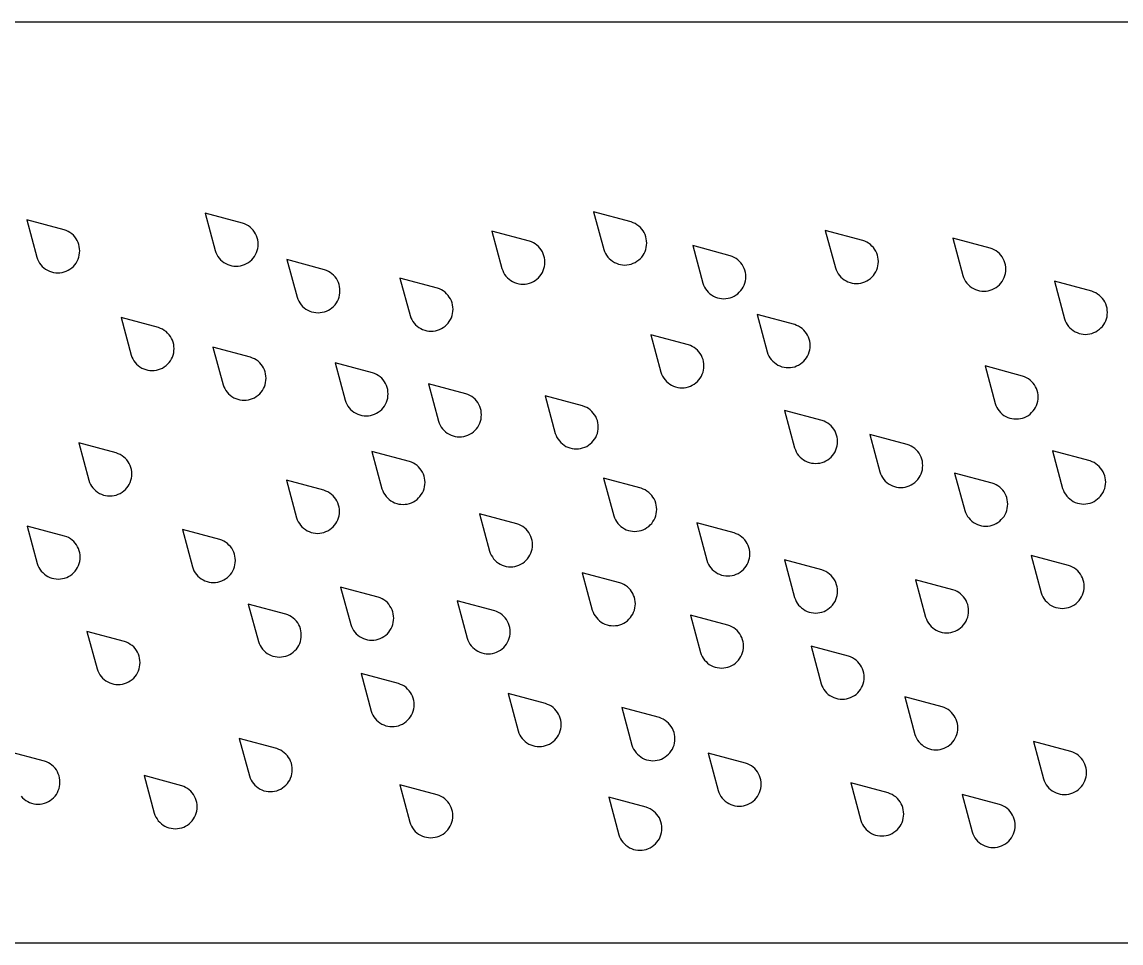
# Model space of a CAD drawing. Header units: millimetres. Extents: x 0 to 406, y 0 to 170.
# Drawn here: x 97.4 to 197.4, y 0 to 83.8 of the extents above; entities that cross this region are included whole.
import ezdxf

# ---------------------------------------------------------------- set-up
doc = ezdxf.new("R2010")
doc.units = ezdxf.units.MM

msp = doc.modelspace()

# ---------------------------------------------------------------- linework, layer by layer
at = {"color": 0}
for points in [[(0, 0), (0, 83.82), (406.4, 83.82), (406.4, 0), (0, 0)], [(117.06, 61.6), (117.26, 61.63), (117.45, 61.68), (117.63, 61.75), (117.81, 61.83), (117.98, 61.93), (118.13, 62.05), (118.28, 62.18), (118.41, 62.32), (118.53, 62.48), (118.63, 62.65), (118.71, 62.83), (118.78, 63.01), (118.83, 63.2), (118.86, 63.4), (118.87, 63.59), (118.86, 63.79), (118.83, 63.98), (118.78, 64.17), (118.71, 64.36), (118.63, 64.54), (118.53, 64.7), (118.41, 64.86), (118.28, 65.01), (118.13, 65.14), (117.98, 65.26), (117.81, 65.36), (117.63, 65.44), (117.45, 65.51), (114.04, 66.42), (114.95, 63.01), (115.02, 62.83), (115.1, 62.65), (115.2, 62.48), (115.32, 62.32), (115.45, 62.18), (115.6, 62.05), (115.75, 61.93), (115.92, 61.83), (116.1, 61.75), (116.28, 61.68), (116.48, 61.63), (116.67, 61.6), (116.87, 61.59), (117.06, 61.6)], [(152.44, 61.71), (152.63, 61.74), (152.82, 61.79), (153.01, 61.86), (153.19, 61.94), (153.35, 62.04), (153.51, 62.16), (153.66, 62.29), (153.79, 62.43), (153.91, 62.59), (154.01, 62.76), (154.09, 62.94), (154.16, 63.12), (154.2, 63.31), (154.23, 63.51), (154.24, 63.7), (154.23, 63.9), (154.2, 64.09), (154.16, 64.28), (154.09, 64.47), (154.01, 64.65), (153.91, 64.81), (153.79, 64.97), (153.66, 65.12), (153.51, 65.25), (153.35, 65.37), (153.19, 65.47), (153.01, 65.55), (152.82, 65.62), (149.41, 66.53), (150.33, 63.12), (150.4, 62.94), (150.48, 62.76), (150.58, 62.59), (150.7, 62.43), (150.83, 62.29), (150.97, 62.16), (151.13, 62.04), (151.3, 61.94), (151.48, 61.86), (151.66, 61.79), (151.85, 61.74), (152.05, 61.71), (152.24, 61.7), (152.44, 61.71)], [(101.02, 61.03), (101.21, 61.08), (101.4, 61.14), (101.58, 61.23), (101.74, 61.33), (101.9, 61.45), (102.05, 61.58), (102.18, 61.72), (102.3, 61.88), (102.4, 62.05), (102.48, 62.23), (102.55, 62.41), (102.59, 62.6), (102.62, 62.8), (102.63, 62.99), (102.62, 63.19), (102.59, 63.38), (102.55, 63.57), (102.48, 63.76), (102.4, 63.93), (102.3, 64.1), (102.18, 64.26), (102.05, 64.41), (101.9, 64.54), (101.74, 64.66), (101.58, 64.76), (101.4, 64.84), (101.21, 64.91), (97.8, 65.82), (98.72, 62.41), (98.79, 62.23), (98.87, 62.05), (98.97, 61.88), (99.09, 61.72), (99.22, 61.58), (99.36, 61.45), (99.52, 61.33), (99.69, 61.23), (99.87, 61.14), (100.05, 61.08), (100.24, 61.03), (100.44, 61), (100.63, 60.99), (100.83, 61), (101.02, 61.03)], [(143.17, 59.97), (143.37, 60), (143.56, 60.05), (143.74, 60.11), (143.92, 60.2), (144.09, 60.3), (144.25, 60.41), (144.39, 60.55), (144.52, 60.69), (144.64, 60.85), (144.74, 61.02), (144.82, 61.2), (144.89, 61.38), (144.94, 61.57), (144.97, 61.76), (144.98, 61.96), (144.97, 62.16), (144.94, 62.35), (144.89, 62.54), (144.82, 62.73), (144.74, 62.9), (144.64, 63.07), (144.52, 63.23), (144.39, 63.38), (144.25, 63.51), (144.09, 63.62), (143.92, 63.72), (143.74, 63.81), (143.56, 63.87), (140.15, 64.79), (141.06, 61.38), (141.13, 61.2), (141.21, 61.02), (141.31, 60.85), (141.43, 60.69), (141.56, 60.55), (141.71, 60.41), (141.87, 60.3), (142.03, 60.2), (142.21, 60.11), (142.4, 60.05), (142.59, 60), (142.78, 59.97), (142.98, 59.96), (143.17, 59.97)], [(173.72, 60.06), (173.91, 60.11), (174.1, 60.17), (174.27, 60.26), (174.44, 60.36), (174.6, 60.47), (174.74, 60.61), (174.88, 60.75), (174.99, 60.91), (175.09, 61.08), (175.18, 61.25), (175.24, 61.44), (175.29, 61.63), (175.32, 61.82), (175.33, 62.02), (175.32, 62.22), (175.29, 62.41), (175.24, 62.6), (175.18, 62.79), (175.09, 62.96), (174.99, 63.13), (174.88, 63.29), (174.74, 63.43), (174.6, 63.57), (174.44, 63.68), (174.27, 63.78), (174.1, 63.87), (173.91, 63.93), (170.5, 64.85), (171.42, 61.44), (171.48, 61.25), (171.57, 61.08), (171.67, 60.91), (171.78, 60.75), (171.92, 60.61), (172.06, 60.47), (172.22, 60.36), (172.39, 60.26), (172.56, 60.17), (172.75, 60.11), (172.94, 60.06), (173.13, 60.03), (173.33, 60.02), (173.53, 60.03), (173.72, 60.06)], [(185.13, 59.33), (185.32, 59.36), (185.51, 59.41), (185.7, 59.48), (185.88, 59.56), (186.04, 59.66), (186.2, 59.78), (186.35, 59.91), (186.48, 60.06), (186.6, 60.21), (186.7, 60.38), (186.78, 60.56), (186.85, 60.74), (186.89, 60.94), (186.92, 61.13), (186.93, 61.33), (186.92, 61.52), (186.89, 61.72), (186.85, 61.91), (186.78, 62.09), (186.7, 62.27), (186.6, 62.44), (186.48, 62.59), (186.35, 62.74), (186.2, 62.87), (186.04, 62.99), (185.88, 63.09), (185.7, 63.17), (185.51, 63.24), (182.1, 64.15), (183.02, 60.74), (183.08, 60.56), (183.17, 60.38), (183.27, 60.21), (183.39, 60.06), (183.52, 59.91), (183.66, 59.78), (183.82, 59.66), (183.99, 59.56), (184.17, 59.48), (184.35, 59.41), (184.54, 59.36), (184.74, 59.33), (184.93, 59.33), (185.13, 59.33)], [(161.65, 58.68), (161.84, 58.72), (162.02, 58.79), (162.2, 58.87), (162.37, 58.98), (162.52, 59.09), (162.67, 59.22), (162.8, 59.37), (162.92, 59.53), (163.02, 59.7), (163.1, 59.87), (163.17, 60.06), (163.22, 60.25), (163.25, 60.44), (163.26, 60.64), (163.25, 60.83), (163.22, 61.03), (163.17, 61.22), (163.1, 61.4), (163.02, 61.58), (162.92, 61.75), (162.8, 61.91), (162.67, 62.05), (162.52, 62.18), (162.37, 62.3), (162.2, 62.4), (162.02, 62.49), (161.84, 62.55), (158.43, 63.47), (159.34, 60.06), (159.41, 59.87), (159.49, 59.7), (159.59, 59.53), (159.71, 59.37), (159.84, 59.22), (159.99, 59.09), (160.14, 58.98), (160.31, 58.87), (160.49, 58.79), (160.68, 58.72), (160.87, 58.68), (161.06, 58.65), (161.26, 58.64), (161.45, 58.65), (161.65, 58.68)], [(124.52, 57.37), (124.71, 57.4), (124.9, 57.44), (125.09, 57.51), (125.27, 57.59), (125.43, 57.69), (125.59, 57.81), (125.74, 57.94), (125.87, 58.09), (125.99, 58.25), (126.09, 58.41), (126.17, 58.59), (126.24, 58.78), (126.28, 58.97), (126.31, 59.16), (126.32, 59.36), (126.31, 59.55), (126.28, 59.75), (126.24, 59.94), (126.17, 60.12), (126.09, 60.3), (125.99, 60.47), (125.87, 60.63), (125.74, 60.77), (125.59, 60.9), (125.43, 61.02), (125.27, 61.12), (125.09, 61.2), (124.9, 61.27), (121.49, 62.19), (122.41, 58.78), (122.48, 58.59), (122.56, 58.41), (122.66, 58.25), (122.78, 58.09), (122.91, 57.94), (123.05, 57.81), (123.21, 57.69), (123.38, 57.59), (123.56, 57.51), (123.74, 57.44), (123.93, 57.4), (124.13, 57.37), (124.32, 57.36), (124.52, 57.37)], [(134.81, 55.69), (135, 55.71), (135.19, 55.76), (135.38, 55.83), (135.55, 55.91), (135.72, 56.01), (135.88, 56.13), (136.02, 56.26), (136.16, 56.41), (136.27, 56.56), (136.37, 56.73), (136.46, 56.91), (136.52, 57.1), (136.57, 57.29), (136.6, 57.48), (136.61, 57.68), (136.6, 57.87), (136.57, 58.07), (136.52, 58.26), (136.46, 58.44), (136.37, 58.62), (136.27, 58.79), (136.16, 58.94), (136.02, 59.09), (135.88, 59.22), (135.72, 59.34), (135.55, 59.44), (135.38, 59.52), (135.19, 59.59), (131.78, 60.5), (132.7, 57.1), (132.76, 56.91), (132.85, 56.73), (132.95, 56.56), (133.06, 56.41), (133.2, 56.26), (133.34, 56.13), (133.5, 56.01), (133.67, 55.91), (133.84, 55.83), (134.03, 55.76), (134.22, 55.71), (134.41, 55.69), (134.61, 55.68), (134.81, 55.69)], [(194.37, 55.4), (194.57, 55.43), (194.76, 55.48), (194.94, 55.55), (195.12, 55.63), (195.29, 55.73), (195.45, 55.85), (195.59, 55.98), (195.72, 56.12), (195.84, 56.28), (195.94, 56.45), (196.03, 56.63), (196.09, 56.81), (196.14, 57), (196.17, 57.2), (196.18, 57.39), (196.17, 57.59), (196.14, 57.78), (196.09, 57.97), (196.03, 58.16), (195.94, 58.34), (195.84, 58.5), (195.72, 58.66), (195.59, 58.81), (195.45, 58.94), (195.29, 59.06), (195.12, 59.16), (194.94, 59.24), (194.76, 59.31), (191.35, 60.22), (192.26, 56.81), (192.33, 56.63), (192.41, 56.45), (192.52, 56.28), (192.63, 56.12), (192.76, 55.98), (192.91, 55.85), (193.07, 55.73), (193.24, 55.63), (193.41, 55.55), (193.6, 55.48), (193.79, 55.43), (193.98, 55.4), (194.18, 55.39), (194.37, 55.4)], [(167.32, 52.38), (167.52, 52.4), (167.71, 52.45), (167.89, 52.52), (168.07, 52.6), (168.24, 52.7), (168.4, 52.82), (168.54, 52.95), (168.67, 53.1), (168.79, 53.25), (168.89, 53.42), (168.98, 53.6), (169.04, 53.79), (169.09, 53.98), (169.12, 54.17), (169.13, 54.37), (169.12, 54.56), (169.09, 54.76), (169.04, 54.95), (168.98, 55.13), (168.89, 55.31), (168.79, 55.48), (168.67, 55.63), (168.54, 55.78), (168.4, 55.91), (168.24, 56.03), (168.07, 56.13), (167.89, 56.21), (167.71, 56.28), (164.3, 57.19), (165.21, 53.79), (165.28, 53.6), (165.36, 53.42), (165.46, 53.25), (165.58, 53.1), (165.71, 52.95), (165.86, 52.82), (166.02, 52.7), (166.19, 52.6), (166.36, 52.52), (166.55, 52.45), (166.74, 52.4), (166.93, 52.38), (167.13, 52.37), (167.32, 52.38)], [(109.41, 52.1), (109.61, 52.13), (109.8, 52.18), (109.98, 52.24), (110.16, 52.33), (110.33, 52.43), (110.49, 52.55), (110.63, 52.68), (110.76, 52.82), (110.88, 52.98), (110.98, 53.15), (111.06, 53.33), (111.13, 53.51), (111.18, 53.7), (111.21, 53.9), (111.22, 54.09), (111.21, 54.29), (111.18, 54.48), (111.13, 54.67), (111.06, 54.86), (110.98, 55.03), (110.88, 55.2), (110.76, 55.36), (110.63, 55.51), (110.49, 55.64), (110.33, 55.75), (110.16, 55.86), (109.98, 55.94), (109.8, 56.01), (106.39, 56.92), (107.3, 53.51), (107.37, 53.33), (107.45, 53.15), (107.55, 52.98), (107.67, 52.82), (107.8, 52.68), (107.95, 52.55), (108.11, 52.43), (108.27, 52.33), (108.45, 52.24), (108.64, 52.18), (108.83, 52.13), (109.02, 52.1), (109.22, 52.09), (109.41, 52.1)], [(157.65, 50.53), (157.84, 50.56), (158.03, 50.61), (158.22, 50.68), (158.39, 50.76), (158.56, 50.86), (158.72, 50.98), (158.87, 51.11), (159, 51.26), (159.11, 51.41), (159.22, 51.58), (159.3, 51.76), (159.37, 51.94), (159.41, 52.13), (159.44, 52.33), (159.45, 52.52), (159.44, 52.72), (159.41, 52.91), (159.37, 53.11), (159.3, 53.29), (159.22, 53.47), (159.11, 53.64), (159, 53.79), (158.87, 53.94), (158.72, 54.07), (158.56, 54.19), (158.39, 54.29), (158.22, 54.37), (158.03, 54.44), (154.62, 55.35), (155.54, 51.94), (155.6, 51.76), (155.69, 51.58), (155.79, 51.41), (155.91, 51.26), (156.04, 51.11), (156.18, 50.98), (156.34, 50.86), (156.51, 50.76), (156.69, 50.68), (156.87, 50.61), (157.06, 50.56), (157.26, 50.53), (157.45, 50.52), (157.65, 50.53)], [(117.79, 49.41), (117.98, 49.43), (118.17, 49.48), (118.36, 49.55), (118.54, 49.63), (118.7, 49.73), (118.86, 49.85), (119.01, 49.98), (119.14, 50.13), (119.26, 50.28), (119.36, 50.45), (119.44, 50.63), (119.51, 50.81), (119.55, 51.01), (119.58, 51.2), (119.59, 51.4), (119.58, 51.59), (119.55, 51.79), (119.51, 51.98), (119.44, 52.16), (119.36, 52.34), (119.26, 52.51), (119.14, 52.66), (119.01, 52.81), (118.86, 52.94), (118.7, 53.06), (118.54, 53.16), (118.36, 53.24), (118.17, 53.31), (114.76, 54.22), (115.68, 50.81), (115.75, 50.63), (115.83, 50.45), (115.93, 50.28), (116.05, 50.13), (116.18, 49.98), (116.32, 49.85), (116.48, 49.73), (116.65, 49.63), (116.83, 49.55), (117.01, 49.48), (117.2, 49.43), (117.4, 49.41), (117.59, 49.4), (117.79, 49.41)], [(128.9, 47.98), (129.09, 48.01), (129.28, 48.06), (129.47, 48.13), (129.64, 48.21), (129.81, 48.31), (129.97, 48.43), (130.12, 48.56), (130.25, 48.7), (130.36, 48.86), (130.47, 49.03), (130.55, 49.21), (130.62, 49.39), (130.66, 49.58), (130.69, 49.78), (130.7, 49.97), (130.69, 50.17), (130.66, 50.36), (130.62, 50.55), (130.55, 50.74), (130.47, 50.92), (130.36, 51.08), (130.25, 51.24), (130.12, 51.39), (129.97, 51.52), (129.81, 51.64), (129.64, 51.74), (129.47, 51.82), (129.28, 51.89), (125.87, 52.8), (126.79, 49.39), (126.85, 49.21), (126.94, 49.03), (127.04, 48.86), (127.16, 48.7), (127.29, 48.56), (127.43, 48.43), (127.59, 48.31), (127.76, 48.21), (127.94, 48.13), (128.12, 48.06), (128.31, 48.01), (128.51, 47.98), (128.7, 47.97), (128.9, 47.98)], [(188.07, 47.7), (188.26, 47.73), (188.45, 47.77), (188.63, 47.84), (188.81, 47.92), (188.98, 48.02), (189.14, 48.14), (189.28, 48.27), (189.42, 48.42), (189.53, 48.58), (189.63, 48.74), (189.72, 48.92), (189.78, 49.11), (189.83, 49.3), (189.86, 49.49), (189.87, 49.69), (189.86, 49.88), (189.83, 50.08), (189.78, 50.27), (189.72, 50.45), (189.63, 50.63), (189.53, 50.8), (189.42, 50.96), (189.28, 51.1), (189.14, 51.23), (188.98, 51.35), (188.81, 51.45), (188.63, 51.53), (188.45, 51.6), (185.04, 52.52), (185.96, 49.11), (186.02, 48.92), (186.11, 48.74), (186.21, 48.58), (186.32, 48.42), (186.46, 48.27), (186.6, 48.14), (186.76, 48.02), (186.93, 47.92), (187.1, 47.84), (187.29, 47.77), (187.48, 47.73), (187.67, 47.7), (187.87, 47.69), (188.07, 47.7)], [(137.39, 46.08), (137.58, 46.11), (137.77, 46.16), (137.96, 46.23), (138.14, 46.31), (138.31, 46.41), (138.46, 46.53), (138.61, 46.66), (138.74, 46.8), (138.86, 46.96), (138.96, 47.13), (139.04, 47.31), (139.11, 47.49), (139.16, 47.68), (139.18, 47.88), (139.19, 48.07), (139.18, 48.27), (139.16, 48.46), (139.11, 48.65), (139.04, 48.84), (138.96, 49.02), (138.86, 49.18), (138.74, 49.34), (138.61, 49.49), (138.46, 49.62), (138.31, 49.74), (138.14, 49.84), (137.96, 49.92), (137.77, 49.99), (134.37, 50.9), (135.28, 47.49), (135.35, 47.31), (135.43, 47.13), (135.53, 46.96), (135.65, 46.8), (135.78, 46.66), (135.93, 46.53), (136.08, 46.41), (136.25, 46.31), (136.43, 46.23), (136.61, 46.16), (136.8, 46.11), (137, 46.08), (137.19, 46.07), (137.39, 46.08)], [(148.03, 44.97), (148.22, 45), (148.41, 45.05), (148.6, 45.12), (148.78, 45.2), (148.95, 45.3), (149.1, 45.42), (149.25, 45.55), (149.38, 45.69), (149.5, 45.85), (149.6, 46.02), (149.68, 46.2), (149.75, 46.38), (149.8, 46.57), (149.82, 46.77), (149.83, 46.96), (149.82, 47.16), (149.8, 47.35), (149.75, 47.54), (149.68, 47.73), (149.6, 47.91), (149.5, 48.07), (149.38, 48.23), (149.25, 48.38), (149.1, 48.51), (148.95, 48.63), (148.78, 48.73), (148.6, 48.81), (148.41, 48.88), (145.01, 49.79), (145.92, 46.38), (145.99, 46.2), (146.07, 46.02), (146.17, 45.85), (146.29, 45.69), (146.42, 45.55), (146.57, 45.42), (146.72, 45.3), (146.89, 45.2), (147.07, 45.12), (147.25, 45.05), (147.44, 45), (147.64, 44.97), (147.83, 44.96), (148.03, 44.97)], [(169.81, 43.66), (170.01, 43.68), (170.2, 43.73), (170.38, 43.8), (170.56, 43.88), (170.73, 43.98), (170.89, 44.1), (171.03, 44.23), (171.16, 44.38), (171.28, 44.53), (171.38, 44.7), (171.47, 44.88), (171.53, 45.07), (171.58, 45.26), (171.61, 45.45), (171.62, 45.65), (171.61, 45.84), (171.58, 46.04), (171.53, 46.23), (171.47, 46.41), (171.38, 46.59), (171.28, 46.76), (171.16, 46.91), (171.03, 47.06), (170.89, 47.19), (170.73, 47.31), (170.56, 47.41), (170.38, 47.49), (170.2, 47.56), (166.79, 48.47), (167.7, 45.07), (167.77, 44.88), (167.85, 44.7), (167.95, 44.53), (168.07, 44.38), (168.2, 44.23), (168.35, 44.1), (168.51, 43.98), (168.67, 43.88), (168.85, 43.8), (169.04, 43.73), (169.23, 43.68), (169.42, 43.66), (169.62, 43.65), (169.81, 43.66)], [(177.57, 41.47), (177.76, 41.5), (177.95, 41.54), (178.13, 41.61), (178.31, 41.69), (178.48, 41.8), (178.64, 41.91), (178.78, 42.04), (178.92, 42.19), (179.03, 42.35), (179.13, 42.52), (179.22, 42.69), (179.28, 42.88), (179.33, 43.07), (179.36, 43.26), (179.37, 43.46), (179.36, 43.65), (179.33, 43.85), (179.28, 44.04), (179.22, 44.22), (179.13, 44.4), (179.03, 44.57), (178.92, 44.73), (178.78, 44.87), (178.64, 45), (178.48, 45.12), (178.31, 45.22), (178.13, 45.31), (177.95, 45.37), (174.54, 46.29), (175.46, 42.88), (175.52, 42.69), (175.61, 42.52), (175.71, 42.35), (175.82, 42.19), (175.95, 42.04), (176.1, 41.91), (176.26, 41.8), (176.43, 41.69), (176.6, 41.61), (176.79, 41.54), (176.98, 41.5), (177.17, 41.47), (177.37, 41.46), (177.57, 41.47)], [(105.57, 40.7), (105.76, 40.72), (105.95, 40.77), (106.14, 40.84), (106.31, 40.92), (106.48, 41.02), (106.64, 41.14), (106.78, 41.27), (106.92, 41.42), (107.03, 41.58), (107.13, 41.74), (107.22, 41.92), (107.28, 42.11), (107.33, 42.3), (107.36, 42.49), (107.37, 42.69), (107.36, 42.88), (107.33, 43.08), (107.28, 43.27), (107.22, 43.45), (107.13, 43.63), (107.03, 43.8), (106.92, 43.96), (106.78, 44.1), (106.64, 44.23), (106.48, 44.35), (106.31, 44.45), (106.14, 44.53), (105.95, 44.6), (102.54, 45.51), (103.46, 42.11), (103.52, 41.92), (103.61, 41.74), (103.71, 41.58), (103.82, 41.42), (103.96, 41.27), (104.1, 41.14), (104.26, 41.02), (104.43, 40.92), (104.6, 40.84), (104.79, 40.77), (104.98, 40.72), (105.17, 40.7), (105.37, 40.69), (105.57, 40.7)], [(132.25, 39.93), (132.45, 39.95), (132.64, 40), (132.82, 40.07), (133, 40.15), (133.17, 40.25), (133.33, 40.37), (133.47, 40.5), (133.6, 40.65), (133.72, 40.81), (133.82, 40.97), (133.91, 41.15), (133.97, 41.34), (134.02, 41.53), (134.05, 41.72), (134.06, 41.92), (134.05, 42.11), (134.02, 42.31), (133.97, 42.5), (133.91, 42.68), (133.82, 42.86), (133.72, 43.03), (133.6, 43.19), (133.47, 43.33), (133.33, 43.46), (133.17, 43.58), (133, 43.68), (132.82, 43.76), (132.64, 43.83), (129.23, 44.74), (130.14, 41.34), (130.21, 41.15), (130.29, 40.97), (130.4, 40.81), (130.51, 40.65), (130.64, 40.5), (130.79, 40.37), (130.95, 40.25), (131.12, 40.15), (131.29, 40.07), (131.48, 40), (131.67, 39.95), (131.86, 39.93), (132.06, 39.92), (132.25, 39.93)], [(194.21, 39.96), (194.41, 39.99), (194.6, 40.04), (194.78, 40.1), (194.96, 40.19), (195.13, 40.29), (195.29, 40.41), (195.43, 40.54), (195.56, 40.68), (195.68, 40.84), (195.78, 41.01), (195.86, 41.19), (195.93, 41.37), (195.98, 41.56), (196.01, 41.76), (196.02, 41.95), (196.01, 42.15), (195.98, 42.34), (195.93, 42.53), (195.86, 42.72), (195.78, 42.89), (195.68, 43.06), (195.56, 43.22), (195.43, 43.37), (195.29, 43.5), (195.13, 43.61), (194.96, 43.72), (194.78, 43.8), (194.6, 43.87), (191.19, 44.78), (192.1, 41.37), (192.17, 41.19), (192.25, 41.01), (192.35, 40.84), (192.47, 40.68), (192.6, 40.54), (192.75, 40.41), (192.91, 40.29), (193.07, 40.19), (193.25, 40.1), (193.44, 40.04), (193.63, 39.99), (193.82, 39.96), (194.02, 39.95), (194.21, 39.96)], [(124.47, 37.29), (124.67, 37.32), (124.86, 37.37), (125.04, 37.44), (125.22, 37.52), (125.39, 37.62), (125.55, 37.74), (125.69, 37.87), (125.82, 38.02), (125.94, 38.17), (126.04, 38.34), (126.13, 38.52), (126.19, 38.7), (126.24, 38.89), (126.27, 39.09), (126.28, 39.28), (126.27, 39.48), (126.24, 39.67), (126.19, 39.86), (126.13, 40.05), (126.04, 40.23), (125.94, 40.4), (125.82, 40.55), (125.69, 40.7), (125.55, 40.83), (125.39, 40.95), (125.22, 41.05), (125.04, 41.13), (124.86, 41.2), (121.45, 42.11), (122.36, 38.7), (122.43, 38.52), (122.52, 38.34), (122.62, 38.17), (122.73, 38.02), (122.86, 37.87), (123.01, 37.74), (123.17, 37.62), (123.34, 37.52), (123.51, 37.44), (123.7, 37.37), (123.89, 37.32), (124.08, 37.29), (124.28, 37.28), (124.47, 37.29)], [(153.35, 37.47), (153.54, 37.5), (153.73, 37.55), (153.91, 37.61), (154.09, 37.7), (154.26, 37.8), (154.42, 37.92), (154.56, 38.05), (154.7, 38.19), (154.81, 38.35), (154.91, 38.52), (155, 38.7), (155.06, 38.88), (155.11, 39.07), (155.14, 39.27), (155.15, 39.46), (155.14, 39.66), (155.11, 39.85), (155.06, 40.04), (155, 40.23), (154.91, 40.41), (154.81, 40.57), (154.7, 40.73), (154.56, 40.88), (154.42, 41.01), (154.26, 41.13), (154.09, 41.23), (153.91, 41.31), (153.73, 41.38), (150.32, 42.29), (151.24, 38.88), (151.3, 38.7), (151.39, 38.52), (151.49, 38.35), (151.6, 38.19), (151.73, 38.05), (151.88, 37.92), (152.04, 37.8), (152.21, 37.7), (152.38, 37.61), (152.57, 37.55), (152.76, 37.5), (152.95, 37.47), (153.15, 37.46), (153.35, 37.47)], [(185.3, 37.95), (185.49, 37.98), (185.68, 38.03), (185.87, 38.1), (186.05, 38.18), (186.21, 38.28), (186.37, 38.4), (186.52, 38.53), (186.65, 38.68), (186.77, 38.83), (186.87, 39), (186.95, 39.18), (187.02, 39.36), (187.06, 39.55), (187.09, 39.75), (187.1, 39.94), (187.09, 40.14), (187.06, 40.34), (187.02, 40.53), (186.95, 40.71), (186.87, 40.89), (186.77, 41.06), (186.65, 41.21), (186.52, 41.36), (186.37, 41.49), (186.21, 41.61), (186.05, 41.71), (185.87, 41.79), (185.68, 41.86), (182.27, 42.77), (183.19, 39.36), (183.26, 39.18), (183.34, 39), (183.44, 38.83), (183.56, 38.68), (183.69, 38.53), (183.83, 38.4), (183.99, 38.28), (184.16, 38.18), (184.34, 38.1), (184.52, 38.03), (184.71, 37.98), (184.91, 37.95), (185.1, 37.94), (185.3, 37.95)], [(142.04, 34.25), (142.24, 34.28), (142.43, 34.33), (142.61, 34.39), (142.79, 34.48), (142.96, 34.58), (143.12, 34.69), (143.26, 34.83), (143.39, 34.97), (143.51, 35.13), (143.61, 35.3), (143.7, 35.47), (143.76, 35.66), (143.81, 35.85), (143.84, 36.04), (143.85, 36.24), (143.84, 36.44), (143.81, 36.63), (143.76, 36.82), (143.7, 37), (143.61, 37.18), (143.51, 37.35), (143.39, 37.51), (143.26, 37.65), (143.12, 37.79), (142.96, 37.9), (142.79, 38), (142.61, 38.09), (142.43, 38.15), (139.02, 39.07), (139.94, 35.66), (140, 35.47), (140.09, 35.3), (140.19, 35.13), (140.3, 34.97), (140.43, 34.83), (140.58, 34.69), (140.74, 34.58), (140.91, 34.48), (141.08, 34.39), (141.27, 34.33), (141.46, 34.28), (141.65, 34.25), (141.85, 34.24), (142.04, 34.25)], [(161.82, 33.42), (162.02, 33.45), (162.21, 33.49), (162.39, 33.56), (162.57, 33.64), (162.74, 33.74), (162.9, 33.86), (163.04, 33.99), (163.17, 34.14), (163.29, 34.3), (163.39, 34.46), (163.48, 34.64), (163.54, 34.83), (163.59, 35.02), (163.62, 35.21), (163.63, 35.41), (163.62, 35.6), (163.59, 35.8), (163.54, 35.99), (163.48, 36.17), (163.39, 36.35), (163.29, 36.52), (163.17, 36.68), (163.04, 36.82), (162.9, 36.95), (162.74, 37.07), (162.57, 37.17), (162.39, 37.25), (162.21, 37.32), (158.8, 38.24), (159.71, 34.83), (159.78, 34.64), (159.86, 34.46), (159.96, 34.3), (160.08, 34.14), (160.21, 33.99), (160.36, 33.86), (160.52, 33.74), (160.68, 33.64), (160.86, 33.56), (161.05, 33.49), (161.24, 33.45), (161.43, 33.42), (161.63, 33.41), (161.82, 33.42)], [(100.87, 33.13), (101.06, 33.16), (101.25, 33.21), (101.44, 33.27), (101.62, 33.36), (101.79, 33.46), (101.94, 33.58), (102.09, 33.71), (102.22, 33.85), (102.34, 34.01), (102.44, 34.18), (102.52, 34.36), (102.59, 34.54), (102.64, 34.73), (102.66, 34.93), (102.67, 35.12), (102.66, 35.32), (102.64, 35.51), (102.59, 35.7), (102.52, 35.89), (102.44, 36.06), (102.34, 36.23), (102.22, 36.39), (102.09, 36.54), (101.94, 36.67), (101.79, 36.78), (101.62, 36.89), (101.44, 36.97), (101.25, 37.04), (97.85, 37.95), (98.76, 34.54), (98.83, 34.36), (98.91, 34.18), (99.01, 34.01), (99.13, 33.85), (99.26, 33.71), (99.41, 33.58), (99.56, 33.46), (99.73, 33.36), (99.91, 33.27), (100.09, 33.21), (100.28, 33.16), (100.48, 33.13), (100.67, 33.12), (100.87, 33.13)], [(114.99, 32.82), (115.19, 32.85), (115.38, 32.9), (115.56, 32.96), (115.74, 33.05), (115.91, 33.15), (116.07, 33.26), (116.21, 33.4), (116.34, 33.54), (116.46, 33.7), (116.56, 33.87), (116.65, 34.04), (116.71, 34.23), (116.76, 34.42), (116.79, 34.61), (116.8, 34.81), (116.79, 35.01), (116.76, 35.2), (116.71, 35.39), (116.65, 35.57), (116.56, 35.75), (116.46, 35.92), (116.34, 36.08), (116.21, 36.22), (116.07, 36.36), (115.91, 36.47), (115.74, 36.57), (115.56, 36.66), (115.38, 36.72), (111.97, 37.64), (112.88, 34.23), (112.95, 34.04), (113.03, 33.87), (113.13, 33.7), (113.25, 33.54), (113.38, 33.4), (113.53, 33.26), (113.69, 33.15), (113.85, 33.05), (114.03, 32.96), (114.22, 32.9), (114.41, 32.85), (114.6, 32.82), (114.8, 32.81), (114.99, 32.82)], [(192.26, 30.46), (192.46, 30.49), (192.65, 30.54), (192.83, 30.6), (193.01, 30.69), (193.18, 30.79), (193.33, 30.9), (193.48, 31.04), (193.61, 31.18), (193.73, 31.34), (193.83, 31.51), (193.91, 31.69), (193.98, 31.87), (194.03, 32.06), (194.06, 32.25), (194.07, 32.45), (194.06, 32.65), (194.03, 32.84), (193.98, 33.03), (193.91, 33.22), (193.83, 33.39), (193.73, 33.56), (193.61, 33.72), (193.48, 33.86), (193.33, 34), (193.18, 34.11), (193.01, 34.21), (192.83, 34.3), (192.65, 34.36), (189.24, 35.28), (190.15, 31.87), (190.22, 31.69), (190.3, 31.51), (190.4, 31.34), (190.52, 31.18), (190.65, 31.04), (190.8, 30.9), (190.95, 30.79), (191.12, 30.69), (191.3, 30.6), (191.49, 30.54), (191.68, 30.49), (191.87, 30.46), (192.07, 30.45), (192.26, 30.46)], [(169.81, 30.04), (170, 30.07), (170.19, 30.12), (170.38, 30.18), (170.56, 30.27), (170.72, 30.37), (170.88, 30.49), (171.03, 30.62), (171.16, 30.76), (171.28, 30.92), (171.38, 31.09), (171.46, 31.27), (171.53, 31.45), (171.57, 31.64), (171.6, 31.84), (171.61, 32.03), (171.6, 32.23), (171.57, 32.42), (171.53, 32.61), (171.46, 32.8), (171.38, 32.97), (171.28, 33.14), (171.16, 33.3), (171.03, 33.45), (170.88, 33.58), (170.72, 33.7), (170.56, 33.8), (170.38, 33.88), (170.19, 33.95), (166.78, 34.86), (167.7, 31.45), (167.77, 31.27), (167.85, 31.09), (167.95, 30.92), (168.07, 30.76), (168.2, 30.62), (168.34, 30.49), (168.5, 30.37), (168.67, 30.27), (168.85, 30.18), (169.03, 30.12), (169.22, 30.07), (169.42, 30.04), (169.61, 30.03), (169.81, 30.04)], [(151.6, 28.91), (151.79, 28.96), (151.97, 29.03), (152.15, 29.11), (152.32, 29.21), (152.48, 29.33), (152.62, 29.46), (152.75, 29.61), (152.87, 29.77), (152.97, 29.93), (153.05, 30.11), (153.12, 30.3), (153.17, 30.49), (153.2, 30.68), (153.21, 30.88), (153.2, 31.07), (153.17, 31.27), (153.12, 31.46), (153.05, 31.64), (152.97, 31.82), (152.87, 31.99), (152.75, 32.15), (152.62, 32.29), (152.48, 32.42), (152.32, 32.54), (152.15, 32.64), (151.97, 32.72), (151.79, 32.79), (148.38, 33.7), (149.29, 30.3), (149.36, 30.11), (149.44, 29.93), (149.54, 29.77), (149.66, 29.61), (149.79, 29.46), (149.94, 29.33), (150.1, 29.21), (150.26, 29.11), (150.44, 29.03), (150.63, 28.96), (150.82, 28.91), (151.01, 28.89), (151.21, 28.88), (151.4, 28.89), (151.6, 28.91)], [(181.74, 28.23), (181.93, 28.26), (182.12, 28.31), (182.31, 28.38), (182.49, 28.46), (182.66, 28.56), (182.81, 28.68), (182.96, 28.81), (183.09, 28.96), (183.21, 29.11), (183.31, 29.28), (183.39, 29.46), (183.46, 29.64), (183.51, 29.83), (183.53, 30.03), (183.54, 30.22), (183.53, 30.42), (183.51, 30.61), (183.46, 30.8), (183.39, 30.99), (183.31, 31.17), (183.21, 31.34), (183.09, 31.49), (182.96, 31.64), (182.81, 31.77), (182.66, 31.89), (182.49, 31.99), (182.31, 32.07), (182.12, 32.14), (178.72, 33.05), (179.63, 29.64), (179.7, 29.46), (179.78, 29.28), (179.88, 29.11), (180, 28.96), (180.13, 28.81), (180.28, 28.68), (180.43, 28.56), (180.6, 28.46), (180.78, 28.38), (180.96, 28.31), (181.15, 28.26), (181.35, 28.23), (181.54, 28.22), (181.74, 28.23)], [(129.41, 27.57), (129.6, 27.6), (129.79, 27.65), (129.98, 27.71), (130.15, 27.8), (130.32, 27.9), (130.48, 28.02), (130.63, 28.15), (130.76, 28.29), (130.87, 28.45), (130.98, 28.62), (131.06, 28.8), (131.13, 28.98), (131.17, 29.17), (131.2, 29.37), (131.21, 29.56), (131.2, 29.76), (131.17, 29.95), (131.13, 30.14), (131.06, 30.33), (130.98, 30.5), (130.87, 30.67), (130.76, 30.83), (130.63, 30.98), (130.48, 31.11), (130.32, 31.22), (130.15, 31.33), (129.98, 31.41), (129.79, 31.48), (126.38, 32.39), (127.3, 28.98), (127.36, 28.8), (127.45, 28.62), (127.55, 28.45), (127.67, 28.29), (127.8, 28.15), (127.94, 28.02), (128.1, 27.9), (128.27, 27.8), (128.45, 27.71), (128.63, 27.65), (128.82, 27.6), (129.02, 27.57), (129.21, 27.56), (129.41, 27.57)], [(140.21, 26.35), (140.4, 26.4), (140.58, 26.47), (140.76, 26.55), (140.93, 26.65), (141.09, 26.77), (141.23, 26.9), (141.36, 27.05), (141.48, 27.2), (141.58, 27.37), (141.66, 27.55), (141.73, 27.73), (141.78, 27.92), (141.81, 28.12), (141.82, 28.31), (141.81, 28.51), (141.78, 28.7), (141.73, 28.89), (141.66, 29.08), (141.58, 29.26), (141.48, 29.43), (141.36, 29.58), (141.23, 29.73), (141.09, 29.86), (140.93, 29.98), (140.76, 30.08), (140.58, 30.16), (140.4, 30.23), (136.99, 31.14), (137.9, 27.73), (137.97, 27.55), (138.05, 27.37), (138.15, 27.2), (138.27, 27.05), (138.4, 26.9), (138.55, 26.77), (138.71, 26.65), (138.87, 26.55), (139.05, 26.47), (139.24, 26.4), (139.43, 26.35), (139.62, 26.32), (139.82, 26.31), (140.01, 26.32), (140.21, 26.35)], [(121, 26.03), (121.19, 26.06), (121.38, 26.11), (121.57, 26.17), (121.75, 26.26), (121.91, 26.36), (122.07, 26.48), (122.22, 26.61), (122.35, 26.75), (122.47, 26.91), (122.57, 27.08), (122.65, 27.26), (122.72, 27.44), (122.76, 27.63), (122.79, 27.83), (122.8, 28.02), (122.79, 28.22), (122.76, 28.41), (122.72, 28.6), (122.65, 28.79), (122.57, 28.96), (122.47, 29.13), (122.35, 29.29), (122.22, 29.44), (122.07, 29.57), (121.91, 29.68), (121.75, 29.79), (121.57, 29.87), (121.38, 29.94), (117.97, 30.85), (118.89, 27.44), (118.96, 27.26), (119.04, 27.08), (119.14, 26.91), (119.26, 26.75), (119.39, 26.61), (119.53, 26.48), (119.69, 26.36), (119.86, 26.26), (120.04, 26.17), (120.22, 26.11), (120.41, 26.06), (120.61, 26.03), (120.8, 26.02), (121, 26.03)], [(161.25, 25.03), (161.44, 25.06), (161.63, 25.11), (161.82, 25.17), (162, 25.26), (162.16, 25.36), (162.32, 25.47), (162.47, 25.61), (162.6, 25.75), (162.72, 25.91), (162.82, 26.08), (162.9, 26.26), (162.97, 26.44), (163.02, 26.63), (163.04, 26.82), (163.05, 27.02), (163.04, 27.22), (163.02, 27.41), (162.97, 27.6), (162.9, 27.79), (162.82, 27.96), (162.72, 28.13), (162.6, 28.29), (162.47, 28.43), (162.32, 28.57), (162.16, 28.68), (162, 28.78), (161.82, 28.87), (161.63, 28.93), (158.23, 29.85), (159.14, 26.44), (159.21, 26.26), (159.29, 26.08), (159.39, 25.91), (159.51, 25.75), (159.64, 25.61), (159.78, 25.47), (159.94, 25.36), (160.11, 25.26), (160.29, 25.17), (160.47, 25.11), (160.66, 25.06), (160.86, 25.03), (161.05, 25.02), (161.25, 25.03)], [(106.51, 23.56), (106.7, 23.61), (106.89, 23.67), (107.07, 23.76), (107.23, 23.86), (107.39, 23.98), (107.54, 24.11), (107.67, 24.25), (107.79, 24.41), (107.89, 24.58), (107.97, 24.76), (108.04, 24.94), (108.08, 25.13), (108.11, 25.33), (108.12, 25.52), (108.11, 25.72), (108.08, 25.91), (108.04, 26.1), (107.97, 26.29), (107.89, 26.46), (107.79, 26.63), (107.67, 26.79), (107.54, 26.94), (107.39, 27.07), (107.23, 27.18), (107.07, 27.29), (106.89, 27.37), (106.7, 27.44), (103.29, 28.35), (104.21, 24.94), (104.28, 24.76), (104.36, 24.58), (104.46, 24.41), (104.58, 24.25), (104.71, 24.11), (104.85, 23.98), (105.01, 23.86), (105.18, 23.76), (105.36, 23.67), (105.54, 23.61), (105.73, 23.56), (105.93, 23.53), (106.12, 23.52), (106.32, 23.53), (106.51, 23.56)], [(172.23, 22.19), (172.42, 22.22), (172.61, 22.27), (172.8, 22.33), (172.98, 22.42), (173.14, 22.52), (173.3, 22.63), (173.45, 22.77), (173.58, 22.91), (173.7, 23.07), (173.8, 23.24), (173.88, 23.42), (173.95, 23.6), (173.99, 23.79), (174.02, 23.98), (174.03, 24.18), (174.02, 24.38), (173.99, 24.57), (173.95, 24.76), (173.88, 24.95), (173.8, 25.12), (173.7, 25.29), (173.58, 25.45), (173.45, 25.6), (173.3, 25.73), (173.14, 25.84), (172.98, 25.94), (172.8, 26.03), (172.61, 26.09), (169.2, 27.01), (170.12, 23.6), (170.18, 23.42), (170.27, 23.24), (170.37, 23.07), (170.49, 22.91), (170.62, 22.77), (170.76, 22.63), (170.92, 22.52), (171.09, 22.42), (171.27, 22.33), (171.45, 22.27), (171.64, 22.22), (171.84, 22.19), (172.03, 22.18), (172.23, 22.19)], [(131.26, 19.7), (131.46, 19.73), (131.65, 19.78), (131.83, 19.85), (132.01, 19.93), (132.18, 20.03), (132.34, 20.15), (132.48, 20.28), (132.61, 20.43), (132.73, 20.58), (132.83, 20.75), (132.92, 20.93), (132.98, 21.11), (133.03, 21.3), (133.06, 21.5), (133.07, 21.69), (133.06, 21.89), (133.03, 22.08), (132.98, 22.28), (132.92, 22.46), (132.83, 22.64), (132.73, 22.81), (132.61, 22.96), (132.48, 23.11), (132.34, 23.24), (132.18, 23.36), (132.01, 23.46), (131.83, 23.54), (131.65, 23.61), (128.24, 24.52), (129.15, 21.11), (129.22, 20.93), (129.3, 20.75), (129.4, 20.58), (129.52, 20.43), (129.65, 20.28), (129.8, 20.15), (129.96, 20.03), (130.13, 19.93), (130.3, 19.85), (130.49, 19.78), (130.68, 19.73), (130.87, 19.7), (131.07, 19.69), (131.26, 19.7)], [(144.65, 17.89), (144.85, 17.91), (145.04, 17.96), (145.22, 18.03), (145.4, 18.11), (145.57, 18.21), (145.72, 18.33), (145.87, 18.46), (146, 18.61), (146.12, 18.76), (146.22, 18.93), (146.3, 19.11), (146.37, 19.3), (146.42, 19.49), (146.45, 19.68), (146.46, 19.88), (146.45, 20.07), (146.42, 20.27), (146.37, 20.46), (146.3, 20.64), (146.22, 20.82), (146.12, 20.99), (146, 21.14), (145.87, 21.29), (145.72, 21.42), (145.57, 21.54), (145.4, 21.64), (145.22, 21.72), (145.04, 21.79), (141.63, 22.7), (142.54, 19.3), (142.61, 19.11), (142.69, 18.93), (142.79, 18.76), (142.91, 18.61), (143.04, 18.46), (143.19, 18.33), (143.34, 18.21), (143.51, 18.11), (143.69, 18.03), (143.87, 17.96), (144.07, 17.91), (144.26, 17.89), (144.46, 17.88), (144.65, 17.89)], [(180.76, 17.58), (180.95, 17.61), (181.14, 17.66), (181.33, 17.73), (181.51, 17.81), (181.68, 17.91), (181.83, 18.03), (181.98, 18.16), (182.11, 18.31), (182.23, 18.46), (182.33, 18.63), (182.41, 18.81), (182.48, 18.99), (182.53, 19.18), (182.55, 19.38), (182.56, 19.57), (182.55, 19.77), (182.53, 19.97), (182.48, 20.16), (182.41, 20.34), (182.33, 20.52), (182.23, 20.69), (182.11, 20.84), (181.98, 20.99), (181.83, 21.12), (181.68, 21.24), (181.51, 21.34), (181.33, 21.42), (181.14, 21.49), (177.74, 22.4), (178.65, 18.99), (178.72, 18.81), (178.8, 18.63), (178.9, 18.46), (179.02, 18.31), (179.15, 18.16), (179.3, 18.03), (179.45, 17.91), (179.62, 17.81), (179.8, 17.73), (179.98, 17.66), (180.17, 17.61), (180.37, 17.58), (180.56, 17.57), (180.76, 17.58)], [(155.01, 16.6), (155.2, 16.63), (155.39, 16.68), (155.58, 16.74), (155.75, 16.83), (155.92, 16.93), (156.08, 17.05), (156.23, 17.18), (156.36, 17.32), (156.47, 17.48), (156.58, 17.65), (156.66, 17.83), (156.73, 18.01), (156.77, 18.2), (156.8, 18.4), (156.81, 18.59), (156.8, 18.79), (156.77, 18.98), (156.73, 19.17), (156.66, 19.36), (156.58, 19.53), (156.47, 19.7), (156.36, 19.86), (156.23, 20.01), (156.08, 20.14), (155.92, 20.25), (155.75, 20.36), (155.58, 20.44), (155.39, 20.51), (151.98, 21.42), (152.9, 18.01), (152.96, 17.83), (153.05, 17.65), (153.15, 17.48), (153.27, 17.32), (153.4, 17.18), (153.54, 17.05), (153.7, 16.93), (153.87, 16.83), (154.05, 16.74), (154.23, 16.68), (154.42, 16.63), (154.62, 16.6), (154.81, 16.59), (155.01, 16.6)], [(120.18, 13.79), (120.37, 13.81), (120.56, 13.86), (120.75, 13.93), (120.92, 14.01), (121.09, 14.11), (121.25, 14.23), (121.4, 14.36), (121.53, 14.51), (121.64, 14.66), (121.75, 14.83), (121.83, 15.01), (121.9, 15.2), (121.94, 15.39), (121.97, 15.58), (121.98, 15.78), (121.97, 15.97), (121.94, 16.17), (121.9, 16.36), (121.83, 16.54), (121.75, 16.72), (121.64, 16.89), (121.53, 17.04), (121.4, 17.19), (121.25, 17.32), (121.09, 17.44), (120.92, 17.54), (120.75, 17.62), (120.56, 17.69), (117.15, 18.6), (118.07, 15.2), (118.13, 15.01), (118.22, 14.83), (118.32, 14.66), (118.44, 14.51), (118.57, 14.36), (118.71, 14.23), (118.87, 14.11), (119.04, 14.01), (119.22, 13.93), (119.4, 13.86), (119.59, 13.81), (119.79, 13.79), (119.98, 13.78), (120.18, 13.79)], [(192.46, 13.53), (192.66, 13.55), (192.85, 13.6), (193.03, 13.67), (193.21, 13.75), (193.38, 13.85), (193.54, 13.97), (193.68, 14.1), (193.81, 14.25), (193.93, 14.4), (194.03, 14.57), (194.12, 14.75), (194.18, 14.93), (194.23, 15.13), (194.26, 15.32), (194.27, 15.52), (194.26, 15.71), (194.23, 15.91), (194.18, 16.1), (194.12, 16.28), (194.03, 16.46), (193.93, 16.63), (193.81, 16.78), (193.68, 16.93), (193.54, 17.06), (193.38, 17.18), (193.21, 17.28), (193.03, 17.36), (192.85, 17.43), (189.44, 18.34), (190.35, 14.93), (190.42, 14.75), (190.5, 14.57), (190.61, 14.4), (190.72, 14.25), (190.85, 14.1), (191, 13.97), (191.16, 13.85), (191.33, 13.75), (191.5, 13.67), (191.69, 13.6), (191.88, 13.55), (192.07, 13.53), (192.27, 13.52), (192.46, 13.53)], [(99.03, 12.65), (99.22, 12.68), (99.41, 12.72), (99.6, 12.79), (99.78, 12.87), (99.94, 12.97), (100.1, 13.09), (100.25, 13.22), (100.38, 13.37), (100.5, 13.53), (100.6, 13.69), (100.68, 13.87), (100.75, 14.06), (100.79, 14.25), (100.82, 14.44), (100.83, 14.64), (100.82, 14.83), (100.79, 15.03), (100.75, 15.22), (100.68, 15.4), (100.6, 15.58), (100.5, 15.75), (100.38, 15.91), (100.25, 16.05), (100.1, 16.18), (99.94, 16.3), (99.78, 16.4), (99.6, 16.48), (99.41, 16.55), (96, 17.47)], [(162.86, 12.46), (163.05, 12.49), (163.24, 12.54), (163.43, 12.61), (163.61, 12.69), (163.77, 12.79), (163.93, 12.91), (164.08, 13.04), (164.21, 13.19), (164.33, 13.34), (164.43, 13.51), (164.51, 13.69), (164.58, 13.87), (164.63, 14.07), (164.65, 14.26), (164.66, 14.46), (164.65, 14.65), (164.63, 14.85), (164.58, 15.04), (164.51, 15.22), (164.43, 15.4), (164.33, 15.57), (164.21, 15.72), (164.08, 15.87), (163.93, 16), (163.77, 16.12), (163.61, 16.22), (163.43, 16.3), (163.24, 16.37), (159.84, 17.28), (160.75, 13.87), (160.82, 13.69), (160.9, 13.51), (161, 13.34), (161.12, 13.19), (161.25, 13.04), (161.39, 12.91), (161.55, 12.79), (161.72, 12.69), (161.9, 12.61), (162.08, 12.54), (162.27, 12.49), (162.47, 12.46), (162.66, 12.46), (162.86, 12.46)], [(111.72, 10.44), (111.91, 10.49), (112.09, 10.55), (112.27, 10.64), (112.44, 10.74), (112.6, 10.85), (112.74, 10.99), (112.87, 11.13), (112.99, 11.29), (113.09, 11.46), (113.18, 11.63), (113.24, 11.82), (113.29, 12.01), (113.32, 12.2), (113.33, 12.4), (113.32, 12.6), (113.29, 12.79), (113.24, 12.98), (113.18, 13.16), (113.09, 13.34), (112.99, 13.51), (112.87, 13.67), (112.74, 13.81), (112.6, 13.95), (112.44, 14.06), (112.27, 14.16), (112.09, 14.25), (111.91, 14.31), (108.5, 15.23), (109.41, 11.82), (109.48, 11.63), (109.56, 11.46), (109.67, 11.29), (109.78, 11.13), (109.91, 10.99), (110.06, 10.85), (110.22, 10.74), (110.39, 10.64), (110.56, 10.55), (110.75, 10.49), (110.94, 10.44), (111.13, 10.41), (111.33, 10.4), (111.52, 10.41), (111.72, 10.44)], [(134.78, 9.59), (134.98, 9.62), (135.17, 9.67), (135.35, 9.73), (135.53, 9.82), (135.7, 9.92), (135.86, 10.03), (136, 10.16), (136.13, 10.31), (136.25, 10.47), (136.35, 10.64), (136.43, 10.81), (136.5, 11), (136.55, 11.19), (136.58, 11.38), (136.59, 11.58), (136.58, 11.78), (136.55, 11.97), (136.5, 12.16), (136.43, 12.34), (136.35, 12.52), (136.25, 12.69), (136.13, 12.85), (136, 12.99), (135.86, 13.12), (135.7, 13.24), (135.53, 13.34), (135.35, 13.43), (135.17, 13.49), (131.76, 14.41), (132.67, 11), (132.74, 10.81), (132.82, 10.64), (132.92, 10.47), (133.04, 10.31), (133.17, 10.16), (133.32, 10.03), (133.48, 9.92), (133.64, 9.82), (133.82, 9.73), (134.01, 9.67), (134.2, 9.62), (134.39, 9.59), (134.59, 9.58), (134.78, 9.59)], [(175.84, 9.75), (176.03, 9.78), (176.22, 9.83), (176.41, 9.89), (176.58, 9.98), (176.75, 10.08), (176.91, 10.2), (177.06, 10.33), (177.19, 10.47), (177.3, 10.63), (177.41, 10.8), (177.49, 10.98), (177.56, 11.16), (177.6, 11.35), (177.63, 11.55), (177.64, 11.74), (177.63, 11.94), (177.6, 12.13), (177.56, 12.32), (177.49, 12.51), (177.41, 12.68), (177.3, 12.85), (177.19, 13.01), (177.06, 13.16), (176.91, 13.29), (176.75, 13.4), (176.58, 13.51), (176.41, 13.59), (176.22, 13.66), (172.81, 14.57), (173.73, 11.16), (173.79, 10.98), (173.88, 10.8), (173.98, 10.63), (174.1, 10.47), (174.23, 10.33), (174.37, 10.2), (174.53, 10.08), (174.7, 9.98), (174.88, 9.89), (175.06, 9.83), (175.25, 9.78), (175.45, 9.75), (175.64, 9.74), (175.84, 9.75)], [(97.29, 13.37), (97.42, 13.22), (97.56, 13.09), (97.72, 12.97), (97.89, 12.87), (98.07, 12.79), (98.25, 12.72), (98.44, 12.68), (98.64, 12.65), (98.83, 12.64), (99.03, 12.65)], [(153.82, 8.45), (154.01, 8.48), (154.2, 8.52), (154.39, 8.59), (154.56, 8.67), (154.73, 8.77), (154.89, 8.89), (155.04, 9.02), (155.17, 9.17), (155.28, 9.33), (155.39, 9.49), (155.47, 9.67), (155.54, 9.86), (155.58, 10.05), (155.61, 10.24), (155.62, 10.44), (155.61, 10.63), (155.58, 10.83), (155.54, 11.02), (155.47, 11.2), (155.39, 11.38), (155.28, 11.55), (155.17, 11.71), (155.04, 11.85), (154.89, 11.98), (154.73, 12.1), (154.56, 12.2), (154.39, 12.28), (154.2, 12.35), (150.79, 13.27), (151.71, 9.86), (151.77, 9.67), (151.86, 9.49), (151.96, 9.33), (152.08, 9.17), (152.21, 9.02), (152.35, 8.89), (152.51, 8.77), (152.68, 8.67), (152.86, 8.59), (153.04, 8.52), (153.23, 8.48), (153.43, 8.45), (153.62, 8.44), (153.82, 8.45)], [(186.17, 8.73), (186.36, 8.78), (186.54, 8.84), (186.72, 8.93), (186.89, 9.03), (187.05, 9.15), (187.19, 9.28), (187.32, 9.42), (187.44, 9.58), (187.54, 9.75), (187.63, 9.93), (187.69, 10.11), (187.74, 10.3), (187.77, 10.5), (187.78, 10.69), (187.77, 10.89), (187.74, 11.08), (187.69, 11.27), (187.63, 11.46), (187.54, 11.63), (187.44, 11.8), (187.32, 11.96), (187.19, 12.11), (187.05, 12.24), (186.89, 12.35), (186.72, 12.46), (186.54, 12.54), (186.36, 12.61), (182.95, 13.52), (183.86, 10.11), (183.93, 9.93), (184.01, 9.75), (184.12, 9.58), (184.23, 9.42), (184.36, 9.28), (184.51, 9.15), (184.67, 9.03), (184.84, 8.93), (185.01, 8.84), (185.2, 8.78), (185.39, 8.73), (185.58, 8.7), (185.78, 8.69), (185.97, 8.7), (186.17, 8.73)]]:
    msp.add_lwpolyline(points, dxfattribs=at)

doc.saveas('drawing.dxf')
